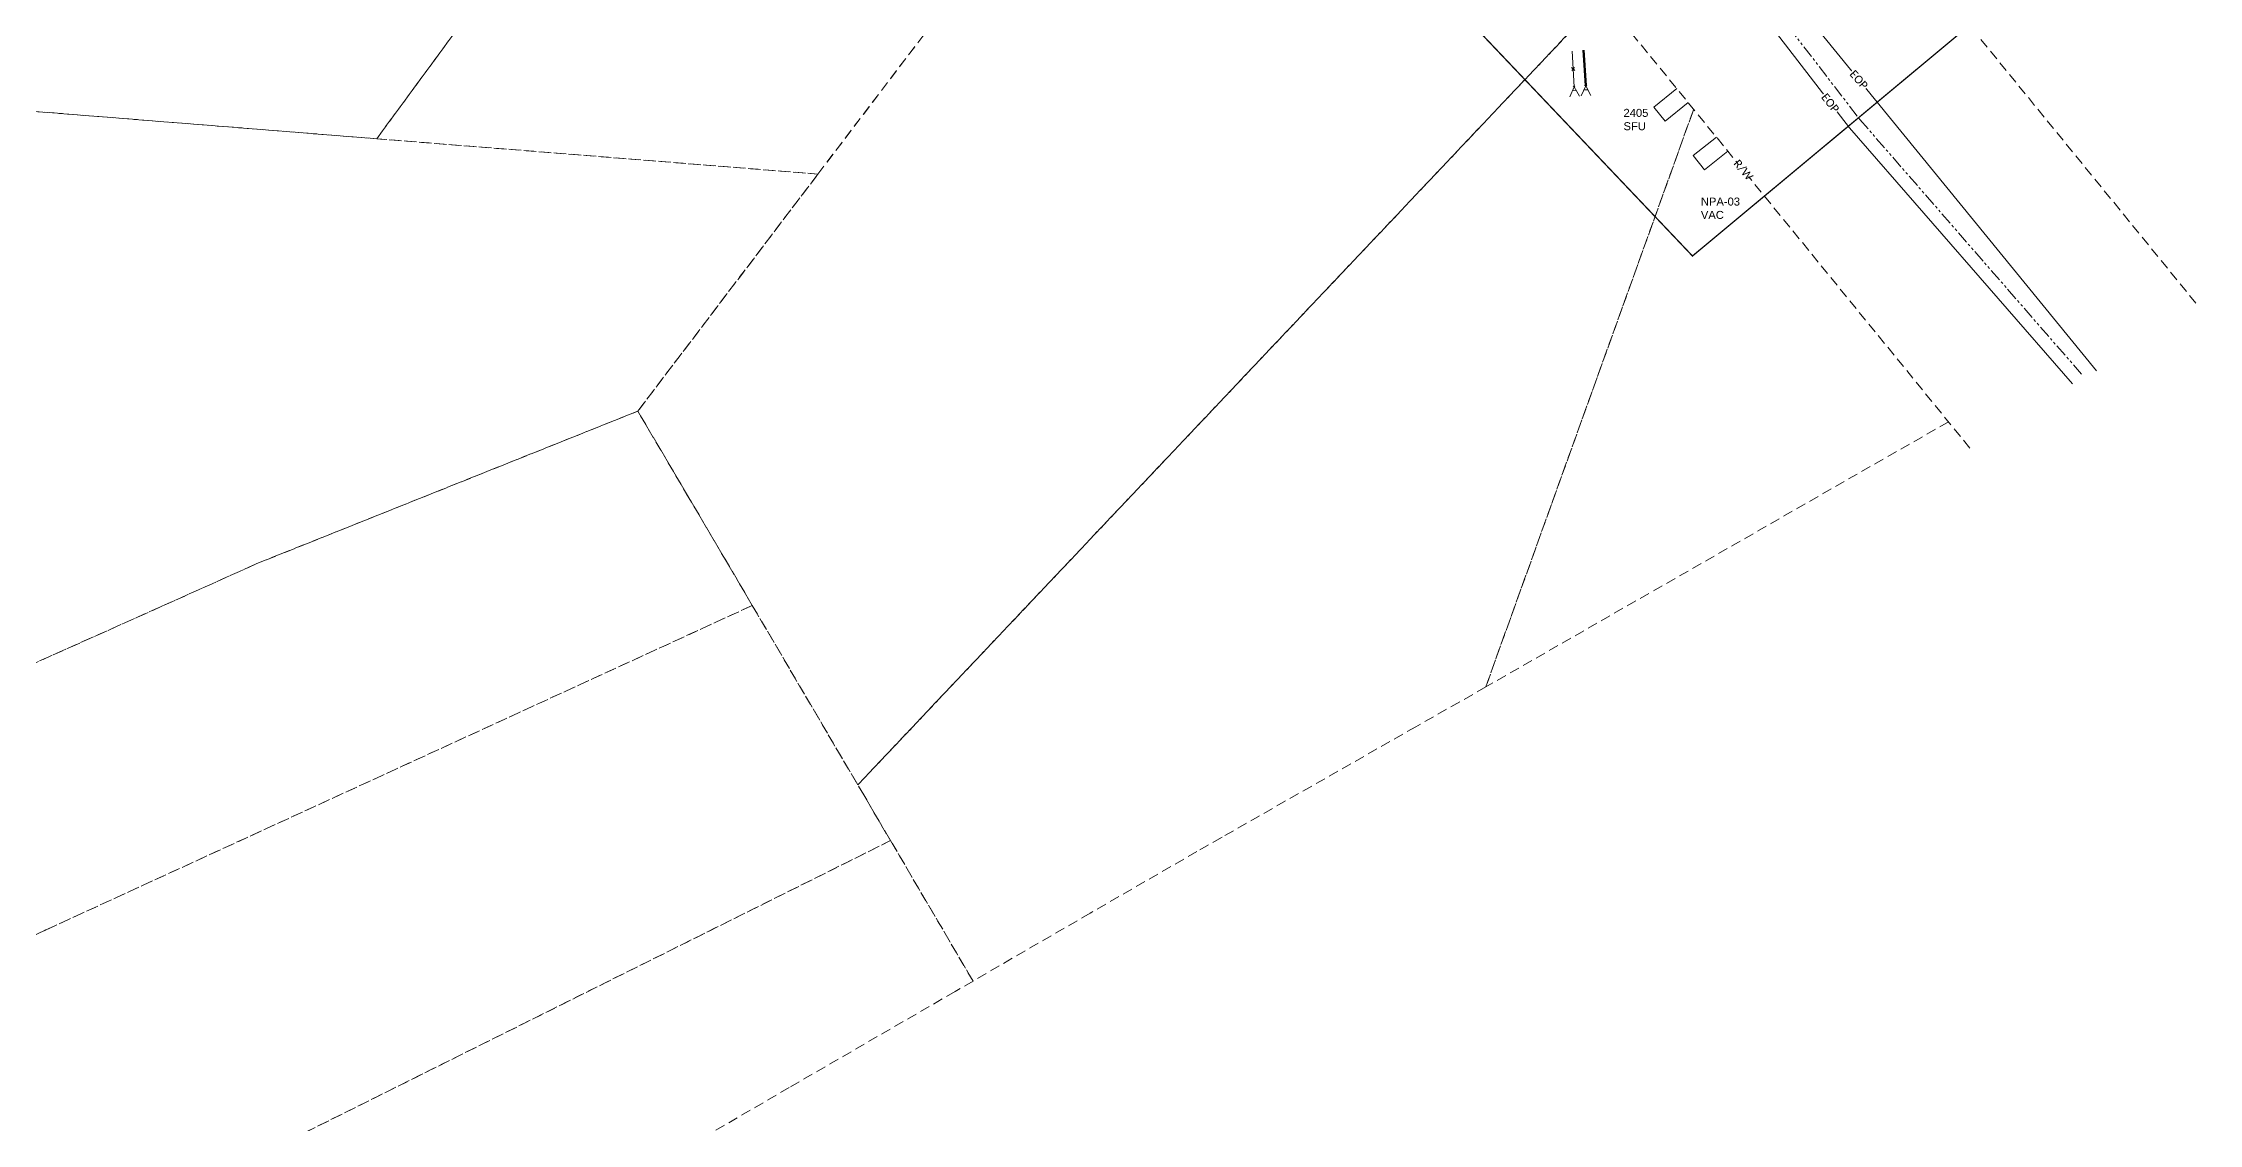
# Model space of a CAD drawing. Header units: inches. Extents: x 0 to 2372193, y 0 to 1426201.
# Drawn here: x 2370505 to 2372121, y 1418813 to 1419623 of the extents above; entities that cross this region are included whole.
import ezdxf
from ezdxf import colors
from ezdxf.entities.mleader import LeaderData, LeaderLine
from ezdxf.math import Vec2, Vec3

# ---------------------------------------------------------------- set-up
doc = ezdxf.new("R2010")
doc.units = ezdxf.units.IN
doc.header["$MEASUREMENT"] = 0
doc.linetypes.add('DASHED', pattern=[0.75, 0.5, -0.25])
doc.linetypes.add('PHANTOM2', pattern=[1.25, 0.625, -0.125, 0.125, -0.125, 0.125, -0.125])
for name, color, linetype in [('ADDRESS', 6, 'Continuous'), ('Center Line', 1, 'PHANTOM2'), ('EOP', 6, 'Continuous'), ('ga_clayton', 7, 'Continuous'), ('Grouping_Boundary', 2, 'Continuous'), ('LINE LABELS', 7, 'Continuous'), ('Parcels', 7, 'Continuous'), ('Right_of_Way', 7, 'Continuous')]:
    doc.layers.add(name, color=color, linetype=linetype)
for name, color, linetype, lineweight in [('AnchorGuyProposed', 1, 'Continuous', 50), ('AnchorGuyRemove', 7, 'Continuous', 0), ('DRIVEWAYS', 250, 'Continuous', 20)]:
    doc.layers.add(name, color=color, linetype=linetype, lineweight=lineweight)
doc.styles.add('Legend', font='calibri.ttf')
doc.styles.get("Standard").update_dxf_attribs({"font": 'arial.ttf'})

# ---------------------------------------------------------------- blocks, each defined once
blk = doc.blocks.new('_Open90')
at = {"color": 0, "linetype": 'ByBlock', "lineweight": -2}
for p, q in [((0, 0), (-1, 0)), ((-0.5, 0.5), (0, 0)), ((0, 0), (-0.5, -0.5))]:
    blk.add_line(p, q, dxfattribs=at)
blk = doc.blocks.new('*U244')
for p, q in [((-7.59, 0.66), (-7.42, 0.81)), ((0, 0), (-7.59, 0.66)), ((-7.45, 0.49), (-7.59, 0.66))]:
    blk.add_line(p, q)
blk = doc.blocks.new('*U246')
for p, q in [((-7.58, 0.76), (-9.76, -0.08)), ((-9.57, 2), (-7.58, 0.76)), ((-8.37, 1.25), (-8.45, 0.43))]:
    blk.add_line(p, q)
for points in [[(-7.41, 0.9), (-7.58, 0.76)], [(0, 0), (-7.58, 0.76)], [(-7.58, 0.76), (-7.44, 0.58)], [(-3.44, 0.67), (-4.14, 0.09)], [(-4.08, 0.73), (-3.5, 0.03)]]:
    blk.add_lwpolyline(points)
blk = doc.blocks.new('*U245')
blk.add_line((-8.35, 1.33), (-8.44, 0.51))
blk.add_lwpolyline([(-9.55, 2.09), (-7.57, 0.83), (-9.76, 0.02)])

msp = doc.modelspace()

# ---------------------------------------------------------------- linework, layer by layer
at = {"layer": 'Center Line', "color": 7, "linetype": 'PHANTOM2', "lineweight": 0, "ltscale": 15}
msp.add_lwpolyline([(2367421, 1423267.3, -0.045879), (2367495.8, 1423204, 0.03379), (2367706.3, 1423029.8, -0.030017), (2367800.4, 1422956.8, -0.084679), (2368010.8, 1422697.8, 0.059224), (2368273.3, 1422316.6, 0.141452), (2368631.6, 1422063.5, -0.091846), (2369008.5, 1421862.7, -0.014761), (2369061.4, 1421818, 0.01468), (2369384.6, 1421516.7, 0.013582), (2369699, 1421255.2), (2369977.6, 1421040.3), (2370449.6, 1420666), (2370538.9, 1420597.5, 0.018656), (2370658.2, 1420518.2), (2371257.6, 1420139.9), (2371431.5, 1420030.5, -0.086468), (2371687.5, 1419799.1), (2371866.7, 1419566.2), (2372033.6, 1419374.5)], format="xyb", dxfattribs=at)
msp.add_lwpolyline([(2367421, 1423267.3, -0.045879), (2367495.8, 1423204, 0.03379), (2367706.3, 1423029.8, -0.030017), (2367800.4, 1422956.8, -0.084679), (2368010.8, 1422697.8, 0.059224), (2368273.3, 1422316.6, 0.141452), (2368631.6, 1422063.5, -0.091846), (2369008.5, 1421862.7, -0.014761), (2369061.4, 1421818, 0.01468), (2369384.6, 1421516.7, 0.013582), (2369699, 1421255.2), (2369977.6, 1421040.3), (2370449.6, 1420666), (2370538.9, 1420597.5, 0.018656), (2370658.2, 1420518.2), (2371257.6, 1420139.9), (2371431.5, 1420030.5, -0.086468), (2371687.5, 1419799.1), (2371866.7, 1419566.2), (2372033.6, 1419374.5)], format="xyb", dxfattribs=at)
at = {"layer": 'DRIVEWAYS', "color": 1, "lineweight": 0}
for points in [[(2371738, 1419578.9), (2371720.6, 1419564.9), (2371712.2, 1419575.5), (2371729.4, 1419589.4)], [(2371767.7, 1419542.5), (2371750.3, 1419528.5), (2371741.8, 1419539.2), (2371759.1, 1419553)]]:
    msp.add_lwpolyline(points, dxfattribs=at)
at = {"layer": 'EOP', "color": 6, "lineweight": 0}
for points in [[(2372044, 1419377.7), (2371695.2, 1419805.4, 0.086186), (2371437.6, 1420038.4), (2371262.9, 1420148.3), (2370758.4, 1420466.7, -0.481568), (2370750.7, 1420536.7, 0.05052), (2370942.9, 1420771.2, 0.01303), (2371052.9, 1420953.1, 0.145269), (2371097.7, 1421135.9), (2371069.6, 1421828.9)], [(2372026.1, 1419368), (2371859, 1419559.9), (2371679.6, 1419792.9, 0.086458), (2371426.2, 1420022), (2371252.2, 1420131.4), (2370652.9, 1420509.7, -0.018648), (2370533.1, 1420589.4, 0.401303), (2370471.5, 1420580.8), (2370103, 1420114.6, 0.213793), (2369868.7, 1419219.4, 0.006665), (2369948.6, 1418777.9), (2370033.2, 1418274.4)]]:
    msp.add_lwpolyline(points, format="xyb", dxfattribs=at)
at = {"layer": 'Grouping_Boundary', "const_width": 1}
msp.add_lwpolyline([(2371354, 1419871.4), (2371533.6, 1420149.9), (2371986, 1419667.7), (2371741.2, 1419463.9)], close=True, dxfattribs=at)
at = {"layer": 'Parcels', "color": 255, "linetype": 'DASHED', "lineweight": 0, "ltscale": 15}
for points in [[(2371149.7, 1420089.7), (2371088.3, 1420006), (2370754.7, 1419551.8), (2370460.4, 1419575.3), (2370777.8, 1420006.9), (2370788.3, 1420021.3), (2370937.3, 1420223.8)], [(2371396.3, 1419934.2), (2371085.5, 1419525.3), (2370754.7, 1419551.8), (2371088.3, 1420006), (2371149.7, 1420089.7)], [(2371673.8, 1419657.7), (2371115.4, 1419067.4), (2371036.3, 1419201.9), (2370950.5, 1419347.6), (2371085.5, 1419525.3), (2371396.3, 1419934.2)], [(2371742.1, 1419573.9), (2371586.2, 1419140.8), (2371533.9, 1419111), (2371388.7, 1419028.3), (2371388.2, 1419027.9), (2371369.5, 1419017.4), (2371290.8, 1418971.9), (2371289.6, 1418971.2), (2371201.8, 1418920.3), (2371119.8, 1419060), (2371115.4, 1419067.4), (2371673.8, 1419657.7)], [(2369934.9, 1419619.6), (2370000, 1419614.6), (2370460.4, 1419575.3), (2370754.7, 1419551.8), (2371085.5, 1419525.3), (2370950.5, 1419347.6), (2370664.9, 1419233.3), (2370593.6, 1419201.3), (2370409.5, 1419118.9), (2370307.3, 1419396.5), (2369928.3, 1419226.9)], [(2371933.1, 1419339.6), (2371586.2, 1419140.8), (2371742.1, 1419573.9)], [(2369979.5, 1418936.7), (2370000, 1418945.1), (2370079.8, 1418979), (2370409.5, 1419118.9), (2370593.6, 1419201.3), (2370664.9, 1419233.3), (2370950.5, 1419347.6), (2371036.3, 1419201.9), (2370506.5, 1418958.6), (2370018.4, 1418724.6)], [(2370018.4, 1418724.6), (2370506.5, 1418958.6), (2371036.3, 1419201.9), (2371139.9, 1419025.6), (2371139.9, 1419025.6), (2370550.9, 1418731.9), (2370057.1, 1418494.3)], [(2370057.1, 1418494.3), (2370550.9, 1418731.9), (2371139.9, 1419025.6), (2371201.8, 1418920.3), (2371188.3, 1418912.5), (2371064, 1418840.4), (2370923.5, 1418759), (2370922.1, 1418758.2), (2370822, 1418700.2), (2370769, 1418669.5), (2370765.5, 1418667.5), (2370760.8, 1418665.2), (2370082.6, 1418342.4)]]:
    msp.add_lwpolyline(points, dxfattribs=at)
at = {"layer": 'Right_of_Way', "color": 3, "linetype": 'DASHED', "lineweight": 0, "ltscale": 15}
for points in [[(2371129.6, 1421831.3), (2371157.7, 1421138.6, -0.144888), (2371104.8, 1420923.1, -0.013038), (2370993.2, 1420738.5, -0.042314), (2370829.1, 1420531.2), (2371310.9, 1420224.5), (2371484.8, 1420115.1, -0.086204), (2371765.5, 1419861.6), (2372120.9, 1419425.8)], [(2371949.2, 1419319.9), (2371609.2, 1419736.8, 0.086699), (2371378.2, 1419945.8), (2371204.3, 1420055.3), (2370605.3, 1420433.3, -0.016922), (2370491.3, 1420508.7, -0.016922)]]:
    msp.add_lwpolyline(points, format="xyb", dxfattribs=at)

# ---------------------------------------------------------------- block references
at = {"layer": 'AnchorGuyProposed', "xscale": -3.5, "yscale": -3.5, "zscale": -3.5, "rotation": 278.6824465081664}
msp.add_blockref('*U244', (2371659.4, 1419618.3), dxfattribs=at)
at = {"layer": 'AnchorGuyRemove', "xscale": -3.5, "yscale": -3.5, "zscale": -3.5, "rotation": 278.6824465081664}
for name, p in [('*U246', (2371651, 1419617.4)), ('*U245', (2371660, 1419618))]:
    msp.add_blockref(name, p, dxfattribs=at)

# ---------------------------------------------------------------- texts
at = {"layer": 'ADDRESS', "color": 1, "lineweight": 35, "char_height": 6, "attachment_point": 1}
for s, insert in [('2405\\PSFU', (2371689.5, 1419574.2)), ('NPA-03\\PVAC', (2371747.5, 1419507.7))]:
    msp.add_mtext(s, dxfattribs=dict(at, insert=insert))

# ---------------------------------------------------------------- leaders
at = {"layer": 'ga_clayton'}
ml = msp.add_multileader_mtext('Standard', dxfattribs=at)
ml.set_content('\\pxt10;NOTE: 749-772 UNITS COUNTS FOR\\P\\ptz;ENERGIZED EXISTING FBT FOR \\PADDRESS 748 (51995432)', color=256)
ml.set_leader_properties(color=256, linetype='ByLayer', lineweight=30)
ml.set_arrow_properties(name='OPEN90')
ml.build(insert=Vec2(0, 0))
ml.multileader.update_dxf_attribs({"leader_type": 2, "dogleg_length": 0.36, "arrow_head_size": 22.6, "scale": 5})
ctx = ml.context
ctx.base_point, ctx.scale, ctx.char_height, ctx.arrow_head_size, ctx.landing_gap_size, ctx.plane_origin = Vec3(2370638.2, 1425758.3), 5, 5.278, 22.6, 0.203, Vec3(2370622, 1425682.5)
notes = []
notes.append((ctx, [(0, (0, 0, 0), (0, 0), (1, 0), 1, [])]))
ctx.mtext.insert, ctx.mtext.width, ctx.mtext.defined_height, ctx.mtext.flow_direction = Vec3(2370638.4, 1425760.9), 154.065, 53.2, 5
ml = msp.add_multileader_mtext('Standard', dxfattribs=at)
ml.set_content('\\pxt10;NOTE: 773-778 UNITS COUNTS FOR\\P\\ptz;ENERGIZED EXISTING FBT FOR \\PADDRESS 788 (51991809)', color=256)
ml.set_leader_properties(color=256, linetype='ByLayer', lineweight=30)
ml.set_arrow_properties(name='OPEN90')
ml.build(insert=Vec2(0, 0))
ml.multileader.update_dxf_attribs({"leader_type": 2, "dogleg_length": 0.36, "arrow_head_size": 22.6, "scale": 5})
ctx = ml.context
ctx.base_point, ctx.scale, ctx.char_height, ctx.arrow_head_size, ctx.landing_gap_size, ctx.plane_origin = Vec3(2370772.5, 1425436.3), 5, 5.278, 22.6, 0.203, Vec3(2370756.3, 1425360.5)
notes.append((ctx, [(0, (0, 0, 0), (0, 0), (1, 0), 1, [])]))
ctx.mtext.insert, ctx.mtext.width, ctx.mtext.defined_height, ctx.mtext.flow_direction = Vec3(2370772.7, 1425438.9), 154.065, 53.2, 5
for ctx, leaders in notes:
    for number, flags, end, landing, length, lines in leaders:
        leader = LeaderData()
        leader.index, (leader.has_last_leader_line, leader.has_dogleg_vector, leader.attachment_direction) = number, flags
        leader.last_leader_point, leader.dogleg_vector, leader.dogleg_length = Vec3(end), Vec3(landing), length
        for number, points, colour, breaks in lines:
            line = LeaderLine()
            line.index, line.vertices, line.color, line.breaks = number, Vec3.list(points), colors.encode_raw_color(colour), breaks
            leader.lines.append(line)
        ctx.leaders.append(leader)

# ---------------------------------------------------------------- next in the draw order: texts
at = {"layer": 'LINE LABELS', "char_height": 6, "attachment_point": 5, "style": 'Legend', "bg_fill": 3, "box_fill_scale": 1.1, "bg_fill_color": 256, "bg_fill_transparency": 0}
for s, insert, width, rotation in [('\\pxqc;EOP', (2371865.9, 1419596.1), 15.519, 311.0884), ('\\pxqc;R/W', (2371779.2, 1419528.3), 11.311, 309.9807)]:
    msp.add_mtext(s, dxfattribs=dict(at, insert=insert, width=width, rotation=rotation))

# ---------------------------------------------------------------- next in the draw order: texts
at = {"layer": 'LINE LABELS', "insert": (2371844.5, 1419578.6), "char_height": 6, "width": 15.519, "attachment_point": 5, "rotation": 308.4315, "style": 'Legend', "bg_fill": 3, "box_fill_scale": 1.1, "bg_fill_color": 256, "bg_fill_transparency": 0}
msp.add_mtext('\\pxqc;EOP', dxfattribs=at)

doc.saveas('drawing.dxf')
